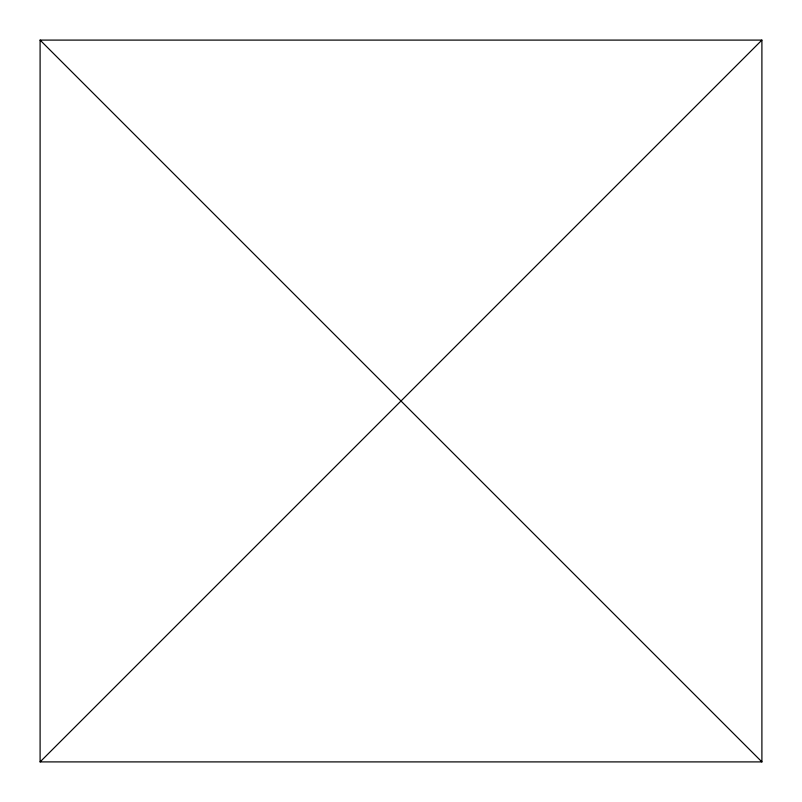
<?xml version="1.0" encoding="UTF-8"?>
<svg xmlns="http://www.w3.org/2000/svg" width="802" height="802" viewBox="0 0 802 802"><rect width="100%" height="100%" fill="white"/><g stroke="black" fill="none" stroke-linecap="round" stroke-linejoin="round"><path stroke-width="1.2" d="M40.1 761.9L761.9 40.1L761.9 761.9L40.1 761.9L40.1 40.1L761.9 40.1M40.1 40.1L761.9 761.9"/></g></svg>
